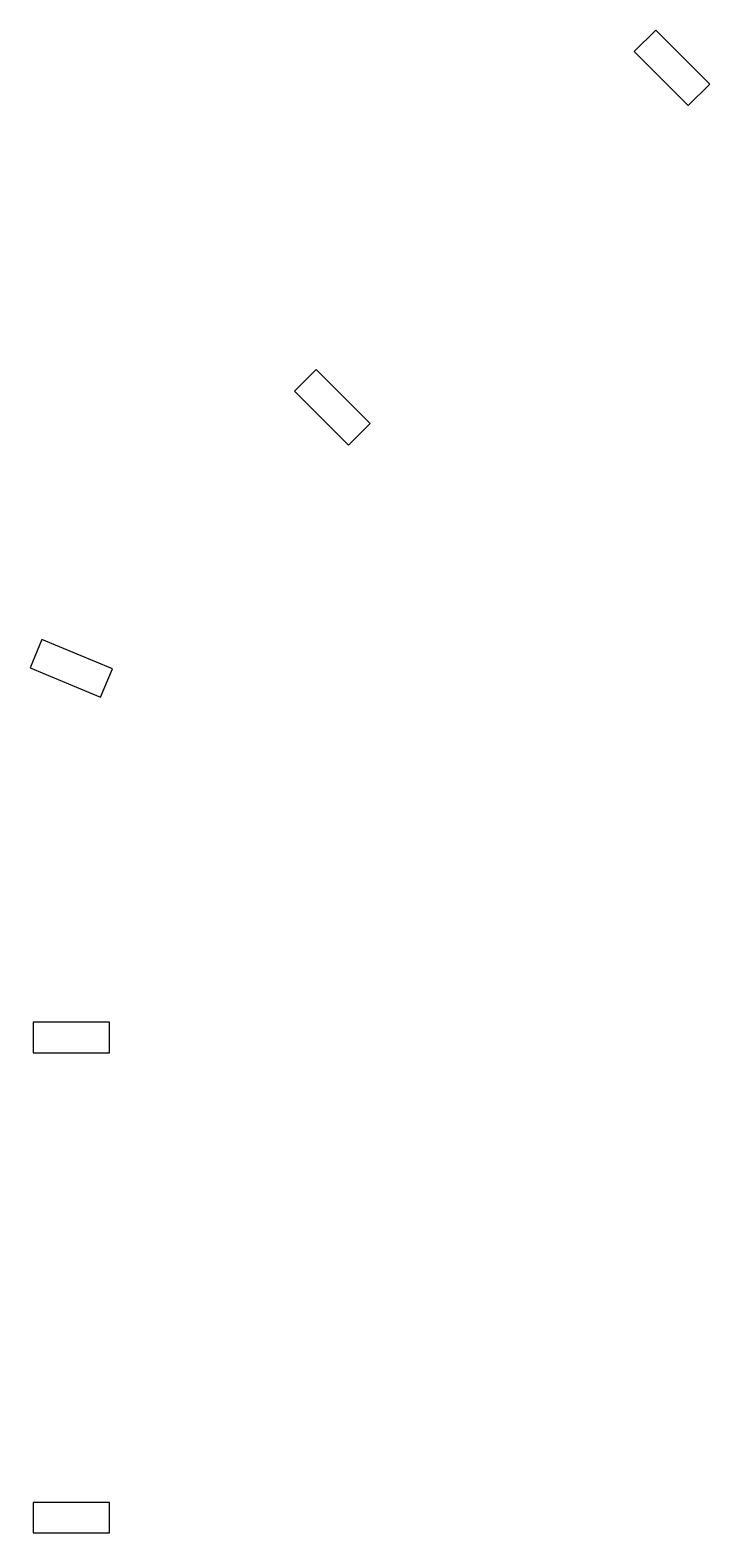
# Model space of a CAD drawing. Header units: metres. Extents: x 5.2 to 18.5, y 1.5 to 31.
import ezdxf

# ---------------------------------------------------------------- set-up
doc = ezdxf.new("R2010")
doc.units = ezdxf.units.M

msp = doc.modelspace()

# ---------------------------------------------------------------- linework, layer by layer
at = {"layer": 'PARAMETRIX'}
for p, q in [((17.4801, 31.026), (17.0558, 30.6018)), ((18.5407, 29.9654), (17.4801, 31.026)), ((17.0558, 30.6018), (18.1165, 29.5411)), ((18.1165, 29.5411), (18.5407, 29.9654)), ((10.8083, 24.3543), (10.3841, 23.93)), ((11.869, 23.2936), (10.8083, 24.3543)), ((10.3841, 23.93), (11.4447, 22.8693)), ((11.4447, 22.8693), (11.869, 23.2936)), ((5.4219, 19.0495), (5.1923, 18.4951)), ((6.8077, 18.4754), (5.4219, 19.0495)), ((5.1923, 18.4951), (6.5781, 17.9211)), ((6.5781, 17.9211), (6.8077, 18.4754)), ((6.75, 11.5353), (5.25, 11.5353)), ((5.25, 11.5353), (5.25, 10.9353)), ((6.75, 10.9353), (6.75, 11.5353)), ((5.25, 10.9353), (6.75, 10.9353)), ((6.75, 2.1), (5.25, 2.1)), ((5.25, 2.1), (5.25, 1.5)), ((6.75, 1.5), (6.75, 2.1)), ((5.25, 1.5), (6.75, 1.5))]:
    msp.add_line(p, q, dxfattribs=at)

doc.saveas('drawing.dxf')
